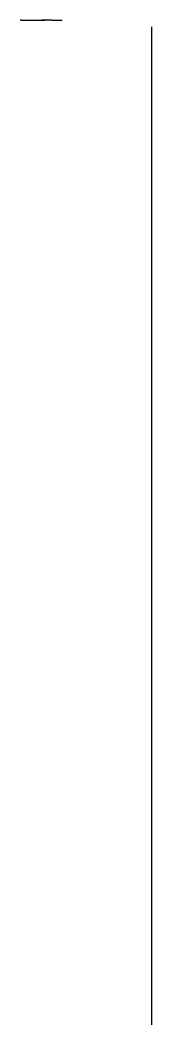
# Model space of a CAD drawing. Header units: inches. Extents: x 8 to 10, y -7.3 to 7.6.
import ezdxf

# ---------------------------------------------------------------- set-up
doc = ezdxf.new("R2010")
doc.units = ezdxf.units.IN
doc.header["$MEASUREMENT"] = 0

msp = doc.modelspace()

# ---------------------------------------------------------------- linework, layer by layer
at = {"extrusion": (0, -1, 2.22045e-16)}
for p, q in [((8.07, 7.6, 1.3), (8.05, 7.6, 1.3)), ((8.07, 7.6, 0.7), (8.07, 7.6, 1.9)), ((8.07, 7.6, 1.9), (8.37, 7.6, 1.9)), ((8.07, 7.6, 2.7), (8.42, 7.6, 2.7)), ((8.37, 7.6, 1.9), (8.37, 7.6, 1.95)), ((8.42, 7.6, 2.7), (8.42, 7.6, 2.9)), ((8.52, 7.6, 2.1), (8.57, 7.6, 2.1)), ((8.57, 7.6, 2.1), (8.57, 7.6, 2.55)), ((8.645, 7.6, 2.6), (8.67, 7.6, 2.6)), ((8.67, 7.6, 2.6), (8.67, 7.6, 2.7)), ((10, -7.3, 3.9), (10, 7.5, 7.7)), ((10, -6.816, 4.024), (10, -1.004, 5.516)), ((10, -5.363, 4.397), (10, -5.266, 4.422)), ((10, -7.3, 3.9), (10, -5.363, 4.397)), ((10, -7.3, 3.9), (10, -6.816, 4.024)), ((10, -7.3, 2.7), (10, -7.3, 3.9))]:
    msp.add_line(p, q, dxfattribs=at)
for points in [[(8.52, 7.6, 2.1), (8.449, 7.6, 2.1), (8.37, 7.6, 2.021), (8.37, 7.6, 1.95)], [(8.57, 7.6, 2.55), (8.57, 7.6, 2.58), (8.615, 7.6, 2.6), (8.645, 7.6, 2.6)]]:
    msp.add_open_spline(points, degree=3)

doc.saveas('drawing.dxf')
